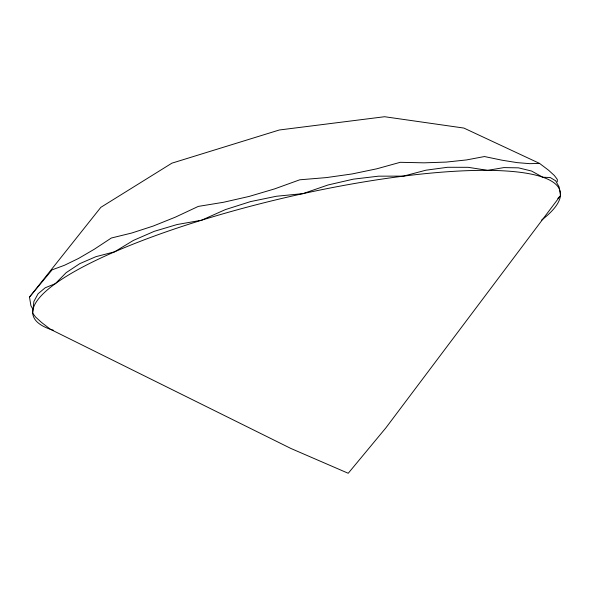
<?xml version="1.0" encoding="UTF-8"?>
<svg xmlns="http://www.w3.org/2000/svg" width="590" height="590" viewBox="0 0 590 590"><rect width="100%" height="100%" fill="white"/><g stroke="black" fill="none" stroke-linecap="round" stroke-linejoin="round"><path stroke-width="0.89" d="M557.262 181.823L557.314 179.412L554.386 175.54L548.471 170.141L539.555 163.408L463.888 128.067L384.592 116.724L279.313 129.992L171.904 163.165L100.824 207.348L29.5 297.072L30.916 305.775L32.642 308.791M560.5 195.644L385.963 427.757L348.225 473.276L290.966 448.503L50.445 329.308L41.492 322.42L35.577 317.022L32.649 313.15L33.896 301.461L38.07 293.761L45.201 287.787L55.327 283.665L66.169 272.661L79.768 263.649L95.941 256.665L114.563 251.834L133.392 240.418L154.292 231.317L177.074 224.539L201.544 220.225L225.351 209.62L250.396 201.632L276.341 196.264L303.002 193.623L328.055 184.972L353.307 179.161L378.559 176.167L403.486 176.13L425.877 170.208L447.5 167.287L468.165 167.317L487.701 170.355L503.845 167.597L518.499 167.848L531.538 171.034L542.793 177.221L550.197 177.516L555.603 180.747L559.047 186.787L560.5 195.644L557.793 198.476M29.5 297.072L52.09 269.851L64.443 265.286L78.551 258.442L94.208 249.297L111.326 238.021L131.659 233.043L153.068 226.11L175.341 217.164L198.306 206.404L223.617 202.252L249.172 196.426L274.608 188.889L299.764 179.803L326.329 177.597L352.082 173.954L376.826 168.792L400.241 162.309L424.144 162.833L446.283 162.08L466.439 159.942L484.456 156.542L502.12 160.222L517.283 162.641L529.813 163.666L539.555 163.408M53.469 330.297A270.758 56.758 -13.2 0 1 294.395 195.541A270.758 56.758 -13.2 0 1 541.473 220.225"/></g></svg>
